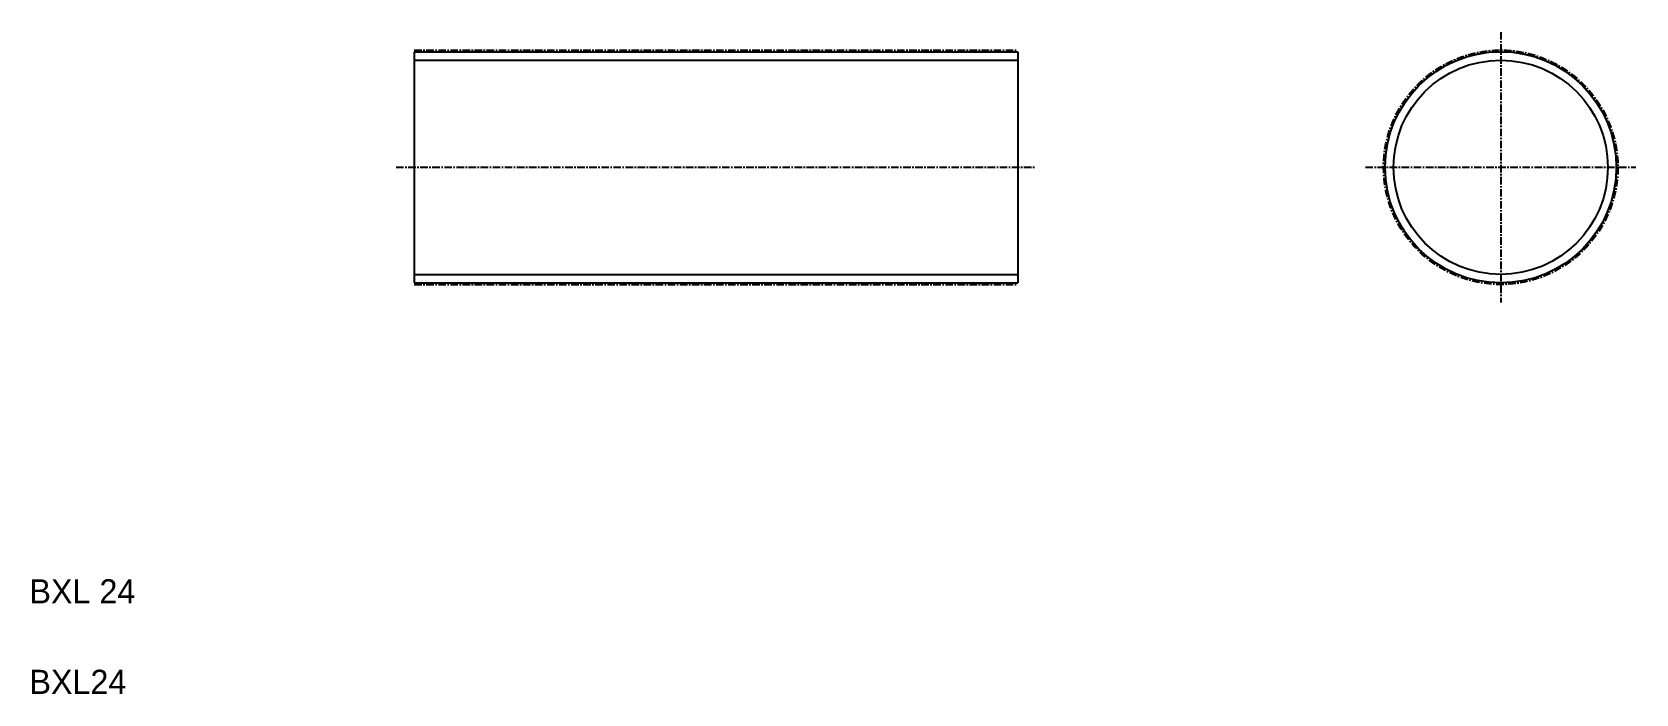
# Model space of a CAD drawing. Extents: x 10 to 276, y 10 to 120.
import ezdxf

# ---------------------------------------------------------------- set-up
doc = ezdxf.new("R2010")
doc.units = 0
doc.linetypes.add('CENTER', pattern=[2, 1.25, -0.25, 0.25, -0.25])
doc.layers.get('0').update_dxf_attribs({"linetype": 'CONTINUOUS'})
doc.layers.add('CENTER', color=1, linetype='CENTER')

msp = doc.modelspace()

# ---------------------------------------------------------------- linework, layer by layer
at = {"color": 7, "linetype": 'CONTINUOUS'}
for p, q in [((73.75, 116.4), (173.75, 116.4)), ((73.75, 116.4), (73.75, 78.1)), ((173.75, 116.4), (173.75, 78.1)), ((73.75, 103.74), (73.75, 103.74)), ((73.75, 97.25), (73.75, 97.25)), ((73.75, 78.1), (173.75, 78.1))]:
    msp.add_line(p, q, dxfattribs=at)
at = {"color": 3, "linetype": 'CONTINUOUS'}
for p, q in [((73.75, 115), (173.75, 115)), ((73.75, 79.5), (173.75, 79.5))]:
    msp.add_line(p, q, dxfattribs=at)
at = {"color": 7, "linetype": 'CONTINUOUS'}
msp.add_circle((253.75, 97.25), 19.15, dxfattribs=at)
at = {"color": 3, "linetype": 'CONTINUOUS'}
msp.add_circle((253.75, 97.25), 17.75, dxfattribs=at)
at = {"layer": 'CENTER', "color": 1, "linetype": 'CENTER'}
for p, q in [((253.75, 119.65), (253.75, 74.84)), ((73.75, 116.65), (173.75, 116.65)), ((70.75, 97.25), (176.75, 97.25)), ((231.34, 97.25), (276.15, 97.25)), ((73.75, 77.84), (173.75, 77.84))]:
    msp.add_line(p, q, dxfattribs=at)
msp.add_circle((253.75, 97.25), 19.41, dxfattribs=at)

# ---------------------------------------------------------------- texts
at = {"color": 7, "linetype": 'CONTINUOUS'}
for s, p in [('BXL 24', (10, 25)), ('BXL24', (10, 10))]:
    msp.add_text(s, height=4, dxfattribs=at).set_placement(p)

doc.saveas('drawing.dxf')
